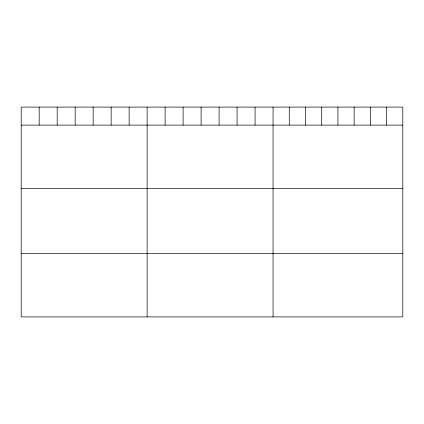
<?xml version="1.0" encoding="UTF-8"?>
<svg xmlns="http://www.w3.org/2000/svg" width="424" height="424" viewBox="0 0 424 424"><rect width="100%" height="100%" fill="white"/><g stroke="black" fill="none" stroke-linecap="round" stroke-linejoin="round"><path stroke-width="0.64" d="M402.8 125.122L402.8 316.914L21.2 316.914L21.2 107.087L402.8 107.087L402.8 125.122L21.2 125.122M21.2 188.415L402.8 188.415M21.2 253.621L402.8 253.621M386.582 107.087L386.582 125.122M370.364 107.087L370.364 125.122M354.146 107.087L354.146 125.122M337.928 107.087L337.928 125.122M321.71 107.087L321.71 125.122M305.492 107.087L305.492 125.122M289.274 107.087L289.274 125.122M273.056 107.087L273.056 316.914M255.068 107.087L255.068 125.122M237.074 107.087L237.074 125.122M219.086 107.087L219.086 125.122M201.098 107.087L201.098 125.122M183.11 107.087L183.11 125.122M165.116 107.087L165.116 125.122M147.128 107.087L147.128 316.914M129.14 107.087L129.14 125.122M111.146 107.087L111.146 125.122M93.158 107.087L93.158 125.122M75.17 107.087L75.17 125.122M57.182 107.087L57.182 125.122M39.188 107.087L39.188 125.122"/></g></svg>
